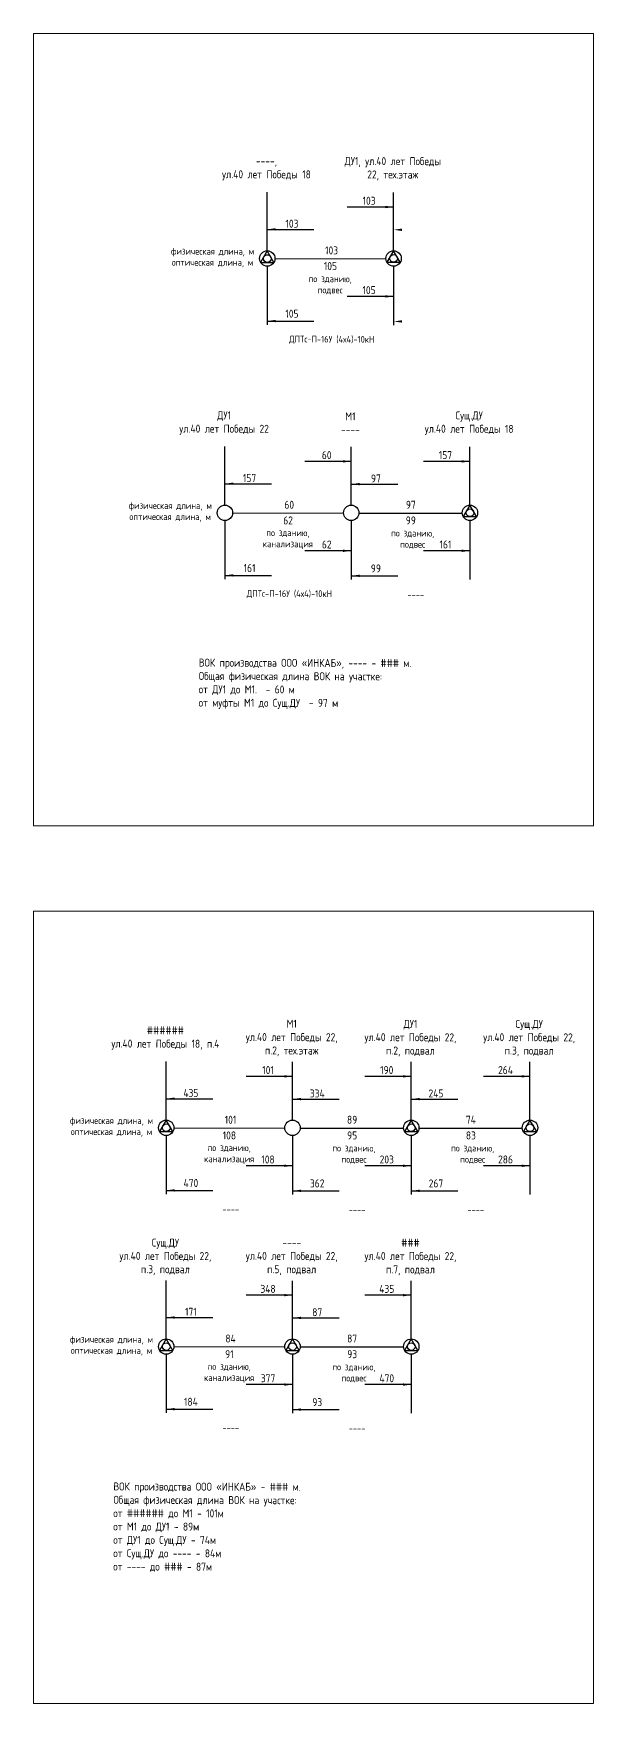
# Model space of a CAD drawing. Header units: millimetres. Extents: x -6680 to 6456, y 1671 to 6150.
# Drawn here: x -2979 to -2769, y 5524 to 6150 of the extents above; entities that cross this region are included whole.
import ezdxf
from ezdxf.enums import TextEntityAlignment as Align

# ---------------------------------------------------------------- set-up
doc = ezdxf.new("R2010")
doc.units = ezdxf.units.MM
doc.layers.add('ВЭ', color=1, linetype='Continuous')
doc.styles.add('мой', font='GOST_Common.ttf', dxfattribs={"width": 0.9, "height": 3})

# ---------------------------------------------------------------- blocks, each defined once
blk = doc.blocks.new('*U221')
at = {"layer": 'ВЭ', "color": 250, "linetype": 'ByBlock', "lineweight": 18}
blk.add_lwpolyline([(-105, -148.5), (105, -148.5), (105, 148.5), (-105, 148.5), (-105, -148.5)], dxfattribs=at)
blk = doc.blocks.new('*U222')
at = {"layer": 'Defpoints', "color": 0, "linetype": 'ByBlock', "lineweight": -2, "transparency": 16777216}
for p in [(484, 0), (484, -329)]:
    blk.add_blockref('*U221', p, dxfattribs=at)

msp = doc.modelspace()

# ---------------------------------------------------------------- linework, layer by layer
for p, q in [((-2843.98, 6084.92), (-2861.38, 6084.92)), ((-2891.27, 6076.55), (-2873.87, 6076.55)), ((-2843.98, 6051.42), (-2861.38, 6051.42)), ((-2891.28, 6042.18), (-2873.88, 6042.18)), ((-2859.86, 5989.59), (-2877.27, 5989.59)), ((-2815.35, 5989.59), (-2832.76, 5989.59)), ((-2907.15, 5981.22), (-2889.75, 5981.21)), ((-2859.8, 5981.06), (-2842.4, 5981.06)), ((-2859.86, 5956.08), (-2877.27, 5956.08)), ((-2815.35, 5956.08), (-2832.76, 5956.08)), ((-2907.16, 5946.85), (-2889.76, 5946.84)), ((-2859.81, 5946.69), (-2842.41, 5946.69)), ((-2881.86, 5759.09), (-2899.27, 5759.09)), ((-2837.35, 5759.09), (-2854.76, 5759.09)), ((-2792.85, 5759.09), (-2810.25, 5759.09)), ((-2929.15, 5750.72), (-2911.75, 5750.71)), ((-2881.8, 5750.56), (-2864.4, 5750.56)), ((-2837.29, 5750.56), (-2819.89, 5750.56)), ((-2881.86, 5725.58), (-2899.27, 5725.58)), ((-2837.35, 5725.58), (-2854.76, 5725.58)), ((-2792.85, 5725.58), (-2810.25, 5725.58)), ((-2929.16, 5716.35), (-2911.76, 5716.34)), ((-2881.81, 5716.19), (-2864.41, 5716.19)), ((-2837.3, 5716.19), (-2819.9, 5716.19)), ((-2881.86, 5677.09), (-2899.27, 5677.09)), ((-2837.35, 5677.09), (-2854.76, 5677.09)), ((-2929.15, 5668.72), (-2911.75, 5668.71)), ((-2881.8, 5668.56), (-2864.4, 5668.56)), ((-2881.86, 5643.58), (-2899.27, 5643.58)), ((-2837.35, 5643.58), (-2854.76, 5643.58)), ((-2929.16, 5634.35), (-2911.76, 5634.34)), ((-2881.81, 5634.19), (-2864.41, 5634.19))]:
    msp.add_line(p, q)
for points in [[(-2891.33, 6068.5), (-2891.33, 6090.47)], [(-2891.33, 6068.5), (-2891.33, 6090.32)], [(-2843.98, 6068.54), (-2843.98, 6090.32)], [(-2891.33, 6062.76), (-2891.33, 6040.83)], [(-2888.44, 6065.65), (-2846.87, 6065.5)], [(-2843.98, 6062.6), (-2843.98, 6040.67)], [(-2907.21, 5973.17), (-2907.21, 5995.14)], [(-2907.21, 5973.01), (-2907.21, 5994.99)], [(-2859.86, 5973.01), (-2859.86, 5994.99)], [(-2815.37, 5973.19), (-2815.35, 5994.99)], [(-2907.21, 5967.43), (-2907.21, 5945.49)], [(-2904.32, 5970.31), (-2862.76, 5970.16)], [(-2859.86, 5967.27), (-2859.86, 5945.34)], [(-2856.97, 5970.16), (-2818.24, 5970.16)], [(-2815.35, 5967.43), (-2815.35, 5945.34)], [(-2929.21, 5742.67), (-2929.21, 5764.64)], [(-2929.21, 5742.51), (-2929.21, 5764.49)], [(-2881.86, 5742.51), (-2881.86, 5764.49)], [(-2837.37, 5742.69), (-2837.35, 5764.49)], [(-2792.86, 5742.69), (-2792.85, 5764.49)], [(-2929.21, 5736.93), (-2929.21, 5714.99)], [(-2926.32, 5739.81), (-2884.76, 5739.66)], [(-2881.86, 5736.77), (-2881.86, 5714.84)], [(-2878.97, 5739.66), (-2840.24, 5739.66)], [(-2837.35, 5736.93), (-2837.35, 5714.84)], [(-2834.46, 5739.66), (-2795.73, 5739.66)], [(-2792.85, 5736.93), (-2792.85, 5714.84)], [(-2929.21, 5660.67), (-2929.21, 5682.64)], [(-2929.21, 5660.51), (-2929.21, 5682.49)], [(-2881.86, 5660.51), (-2881.86, 5682.49)], [(-2837.37, 5660.69), (-2837.35, 5682.49)], [(-2929.21, 5654.93), (-2929.21, 5632.99)], [(-2926.32, 5657.81), (-2884.76, 5657.66)], [(-2881.86, 5654.77), (-2881.86, 5632.84)], [(-2878.97, 5657.66), (-2840.24, 5657.66)], [(-2837.35, 5654.93), (-2837.35, 5632.84)]]:
    msp.add_lwpolyline(points)
at = {"linetype": 'ByBlock'}
for points in [[(-2843.98, 6084.92, 0, 0.9, 0), (-2847.11, 6084.92, 0.9, 0.9, 0)], [(-2891.27, 6076.55, 0, 0.9, 0), (-2888.14, 6076.55, 0.9, 0.9, 0)], [(-2843.92, 6076.4, 0, 0.9, 0), (-2840.79, 6076.4, 0.9, 0.9, 0)], [(-2843.98, 6051.42, 0, 0.9, 0), (-2847.11, 6051.42, 0.9, 0.9, 0)], [(-2891.28, 6042.18, 0, 0.9, 0), (-2888.15, 6042.18, 0.9, 0.9, 0)], [(-2843.93, 6042.03, 0, 0.9, 0), (-2840.8, 6042.03, 0.9, 0.9, 0)], [(-2859.86, 5989.59, 0, 0.9, 0), (-2862.99, 5989.59, 0.9, 0.9, 0)], [(-2815.35, 5989.59, 0, 0.9, 0), (-2818.48, 5989.59, 0.9, 0.9, 0)], [(-2907.15, 5981.22, 0, 0.9, 0), (-2904.02, 5981.22, 0.9, 0.9, 0)], [(-2859.8, 5981.06, 0, 0.9, 0), (-2856.67, 5981.06, 0.9, 0.9, 0)], [(-2859.86, 5956.08, 0, 0.9, 0), (-2862.99, 5956.08, 0.9, 0.9, 0)], [(-2815.35, 5956.08, 0, 0.9, 0), (-2818.48, 5956.08, 0.9, 0.9, 0)], [(-2907.16, 5946.85, 0, 0.9, 0), (-2904.03, 5946.85, 0.9, 0.9, 0)], [(-2859.81, 5946.69, 0, 0.9, 0), (-2856.68, 5946.69, 0.9, 0.9, 0)], [(-2881.86, 5759.09, 0, 0.9, 0), (-2884.99, 5759.09, 0.9, 0.9, 0)], [(-2837.35, 5759.09, 0, 0.9, 0), (-2840.48, 5759.09, 0.9, 0.9, 0)], [(-2792.85, 5759.09, 0, 0.9, 0), (-2795.98, 5759.09, 0.9, 0.9, 0)], [(-2929.15, 5750.72, 0, 0.9, 0), (-2926.02, 5750.72, 0.9, 0.9, 0)], [(-2881.8, 5750.56, 0, 0.9, 0), (-2878.67, 5750.56, 0.9, 0.9, 0)], [(-2837.29, 5750.56, 0, 0.9, 0), (-2834.16, 5750.56, 0.9, 0.9, 0)], [(-2881.86, 5725.58, 0, 0.9, 0), (-2884.99, 5725.58, 0.9, 0.9, 0)], [(-2837.35, 5725.58, 0, 0.9, 0), (-2840.48, 5725.58, 0.9, 0.9, 0)], [(-2792.85, 5725.58, 0, 0.9, 0), (-2795.98, 5725.58, 0.9, 0.9, 0)], [(-2929.16, 5716.35, 0, 0.9, 0), (-2926.03, 5716.35, 0.9, 0.9, 0)], [(-2881.81, 5716.19, 0, 0.9, 0), (-2878.68, 5716.19, 0.9, 0.9, 0)], [(-2837.3, 5716.19, 0, 0.9, 0), (-2834.17, 5716.19, 0.9, 0.9, 0)], [(-2881.86, 5677.09, 0, 0.9, 0), (-2884.99, 5677.09, 0.9, 0.9, 0)], [(-2837.35, 5677.09, 0, 0.9, 0), (-2840.48, 5677.09, 0.9, 0.9, 0)], [(-2929.15, 5668.72, 0, 0.9, 0), (-2926.02, 5668.72, 0.9, 0.9, 0)], [(-2881.8, 5668.56, 0, 0.9, 0), (-2878.67, 5668.56, 0.9, 0.9, 0)], [(-2881.86, 5643.58, 0, 0.9, 0), (-2884.99, 5643.58, 0.9, 0.9, 0)], [(-2837.35, 5643.58, 0, 0.9, 0), (-2840.48, 5643.58, 0.9, 0.9, 0)], [(-2929.16, 5634.35, 0, 0.9, 0), (-2926.03, 5634.35, 0.9, 0.9, 0)], [(-2881.81, 5634.19, 0, 0.9, 0), (-2878.68, 5634.19, 0.9, 0.9, 0)]]:
    msp.add_lwpolyline(points, format="xyseb", dxfattribs=at)
for points in [[(-2893.81, 6064.18), (-2888.81, 6064.18), (-2891.33, 6068.5)], [(-2846.46, 6064.22), (-2841.46, 6064.22), (-2843.98, 6068.54)], [(-2817.85, 5968.88), (-2812.85, 5968.88), (-2815.37, 5973.19)], [(-2931.7, 5738.38), (-2926.7, 5738.38), (-2929.23, 5742.69)], [(-2839.85, 5738.38), (-2834.85, 5738.38), (-2837.37, 5742.69)], [(-2795.34, 5738.38), (-2790.34, 5738.38), (-2792.86, 5742.69)], [(-2931.7, 5656.38), (-2926.7, 5656.38), (-2929.23, 5660.69)], [(-2884.36, 5656.38), (-2879.36, 5656.38), (-2881.88, 5660.69)], [(-2839.85, 5656.38), (-2834.85, 5656.38), (-2837.37, 5660.69)]]:
    msp.add_lwpolyline(points, close=True)
for centre, radius in [((-2891.33, 6065.65), 2.89), ((-2891.32, 6065.62), 1.44), ((-2843.98, 6065.65), 2.89), ((-2843.97, 6065.66), 1.44), ((-2907.21, 5970.32), 2.89), ((-2859.86, 5970.32), 2.89), ((-2815.35, 5970.32), 2.89), ((-2815.35, 5970.32), 1.44), ((-2929.21, 5739.82), 2.89), ((-2929.21, 5739.82), 1.44), ((-2881.86, 5739.82), 2.89), ((-2837.35, 5739.82), 2.89), ((-2837.35, 5739.82), 1.44), ((-2792.85, 5739.82), 2.89), ((-2792.85, 5739.82), 1.44), ((-2929.21, 5657.82), 2.89), ((-2929.21, 5657.82), 1.44), ((-2881.86, 5657.82), 2.89), ((-2881.86, 5657.82), 1.44), ((-2837.35, 5657.82), 2.89), ((-2837.35, 5657.82), 1.44)]:
    msp.add_circle(centre, radius)

# ---------------------------------------------------------------- block references
at = {"layer": 'Defpoints'}
msp.add_blockref('*U222', (-3358, 6001.5), dxfattribs=at)

# ---------------------------------------------------------------- texts
at = {"color": 7, "style": 'мой', "width": 0.9}
for s, p in [('103', (-2867.22, 6068.67)), ('105', (-2867.65, 6062.8)), ('60', (-2883.1, 5973.33)), ('97', (-2837.52, 5973.33)), ('62', (-2883.53, 5967.46)), ('99', (-2837.51, 5967.46)), ('101', (-2905.1, 5742.83)), ('89', (-2859.52, 5742.83)), ('74', (-2815.01, 5742.83)), ('108', (-2905.53, 5736.96)), ('95', (-2859.51, 5736.96)), ('83', (-2815.01, 5736.96)), ('84', (-2905.1, 5660.83)), ('87', (-2859.52, 5660.83)), ('91', (-2905.53, 5654.96)), ('93', (-2859.51, 5654.96))]:
    msp.add_text(s, height=3, rotation=359.86157, dxfattribs=at).set_placement(p, align=Align.MIDDLE)
at = {"color": 7, "attachment_point": 5, "rotation": 359.86157, "style": 'мой'}
for s, width, insert, char_height in [('ДУ1, ул.40 лет Победы 22, тех.этаж', 40.397, (-2844.29, 6099.27), 3), ('----, \\Pул.40 лет Победы 18', 40.3926, (-2891.63, 6099.27), 3), ('физическая длина, м\\Pоптическая длина, м', 53.5734, (-2911.84, 6065.96), 2.5), ('по зданию, подвес', 18.5294, (-2867.74, 6055.73), 2.5), (' ДПТс-П-16У (4х4)-10кН', 47.2419, (-2867.88, 6035.13), 2.5), ('ДУ1{\\C256;\\Pул.40 лет Победы 22}', 40.3926, (-2907.52, 6003.94), 3), ('М1{\\C256;\\P----}', 40.397, (-2860.17, 6003.94), 3), ('Сущ.ДУ{\\C256;\\Pул.40 лет Победы 18}', 41.2726, (-2815.66, 6003.9), 3), ('физическая длина, м\\Pоптическая длина, м', 53.5734, (-2927.72, 5970.63), 2.5), ('по зданию, канализация', 18.5294, (-2883.62, 5960.4), 2.5), ('по зданию, подвес', 18.5294, (-2836.84, 5960.4), 2.5), (' ДПТс-П-16У (4х4)-10кН', 47.2419, (-2883.76, 5939.79), 2.5), (' ----', 32.6815, (-2836.41, 5939.64), 2.5), ('М1\\Pул.40 лет Победы 22, п.2, тех.этаж', 40.397, (-2882.17, 5773.44), 3), ('ДУ1\\Pул.40 лет Победы 22, п.2, подвал', 41.2726, (-2837.66, 5773.4), 3), ('Сущ.ДУ\\Pул.40 лет Победы 22, п.3, подвал', 41.2726, (-2793.15, 5773.4), 3), ('######\\Pул.40 лет Победы 18, п.4', 40.3926, (-2929.52, 5773.44), 3), ('физическая длина, м\\Pоптическая длина, м', 53.5734, (-2949.72, 5740.13), 2.5), ('по зданию, канализация', 18.5294, (-2905.62, 5729.9), 2.5), ('по зданию, подвес', 18.5294, (-2858.84, 5729.9), 2.5), ('по зданию, подвес', 18.5294, (-2814.34, 5729.9), 2.5), (' ----', 47.2419, (-2905.76, 5709.29), 2.5), (' ----', 32.6815, (-2858.41, 5709.14), 2.5), (' ----', 32.6815, (-2813.9, 5709.14), 2.5), ('Сущ.ДУ\\Pул.40 лет Победы 22, п.3, подвал', 40.3926, (-2929.52, 5691.44), 3), ('----\\Pул.40 лет Победы 22, п.5, подвал', 40.397, (-2882.17, 5691.44), 3), ('###\\Pул.40 лет Победы 22, п.7, подвал', 41.2726, (-2837.66, 5691.4), 3), ('физическая длина, м\\Pоптическая длина, м', 53.5734, (-2949.72, 5658.13), 2.5), ('по зданию, канализация', 18.5294, (-2905.62, 5647.9), 2.5), ('по зданию, подвес', 18.5294, (-2858.84, 5647.9), 2.5), (' ----', 47.2419, (-2905.76, 5627.29), 2.5), (' ----', 32.6815, (-2858.41, 5627.14), 2.5)]:
    msp.add_mtext_dynamic_manual_height_columns(s, width=width, gutter_width=12.5, heights=[0], dxfattribs=dict(at, insert=insert, char_height=char_height))
at = {"char_height": 3, "attachment_point": 5, "style": 'мой'}
for s, heights, insert, rotation in [('{\\C7;103}', [0], (-2853.17, 6087.27), 359.86157), ('105', [0], (-2853.17, 6053.77), 359.86157), ('105', [0], (-2882.08, 6044.96), 0.12866), ('60 ', [0], (-2869.05, 5991.94), 359.86157), ('157', [0], (-2824.54, 5991.94), 359.86157), ('97', [0], (-2850.61, 5983.19), 0.12866), ('62', [0], (-2869.05, 5958.44), 359.86157), ('161', [3], (-2824.54, 5958.44), 359.86157), ('161', [0], (-2897.96, 5949.62), 0.12866), ('99', [0], (-2850.61, 5949.47), 0.12866), ('101 ', [0], (-2891.05, 5761.44), 359.86157), ('190', [0], (-2846.54, 5761.44), 359.86157), ('264', [0], (-2802.03, 5761.44), 359.86157), ('334', [0], (-2872.61, 5752.69), 0.12866), ('245', [0], (-2828.1, 5752.69), 0.12866), ('108', [0], (-2891.05, 5727.94), 359.86157), ('203', [3], (-2846.54, 5727.94), 359.86157), ('286', [3], (-2802.03, 5727.94), 359.86157), ('470', [0], (-2919.96, 5719.12), 0.12866), ('362', [0], (-2872.61, 5718.97), 0.12866), ('267', [0], (-2828.1, 5718.97), 0.12866), ('348', [0], (-2891.05, 5679.44), 359.86157), ('435', [0], (-2846.54, 5679.44), 359.86157), ('87', [0], (-2872.61, 5670.69), 0.12866), ('377', [0], (-2891.05, 5645.94), 359.86157), ('470', [3], (-2846.54, 5645.94), 359.86157), ('184', [0], (-2919.96, 5637.12), 0.12866), ('93', [0], (-2872.61, 5636.97), 0.12866)]:
    msp.add_mtext_dynamic_manual_height_columns(s, width=18.5294, gutter_width=12.5, heights=heights, dxfattribs=dict(at, insert=insert, rotation=rotation))
at = {"char_height": 3, "width": 49.5589, "attachment_point": 5, "rotation": 0.12866, "style": 'мой'}
for s, insert in [('103', (-2882.08, 6078.68)), ('157', (-2897.96, 5983.35)), ('435', (-2919.96, 5752.85)), ('171', (-2919.96, 5670.85))]:
    msp.add_mtext(s, dxfattribs=dict(at, insert=insert))
at = {"color": 7, "char_height": 3, "width": 119.8719, "attachment_point": 1, "rotation": 359.86157, "style": 'мой'}
for s, insert in [('ВОК производства ООО «ИНКАБ», ---- - ### м.^JОбщая физическая длина ВОК на участке:\\Pот ДУ1 до М1.  - 60 м\\Pот муфты М1 до Сущ.ДУ  - 97 м', (-2917, 5915.67)), ('ВОК производства ООО «ИНКАБ» - ### м.^JОбщая физическая длина ВОК на участке:\\Pот ###### до М1 - 101м\\Pот М1 до ДУ1 - 89м\\Pот ДУ1 до Сущ.ДУ - 74м\\Pот Сущ.ДУ до ---- - 84м\\Pот ---- до ### - 87м', (-2949, 5606.89))]:
    msp.add_mtext(s, dxfattribs=dict(at, insert=insert))

doc.saveas('drawing.dxf')
